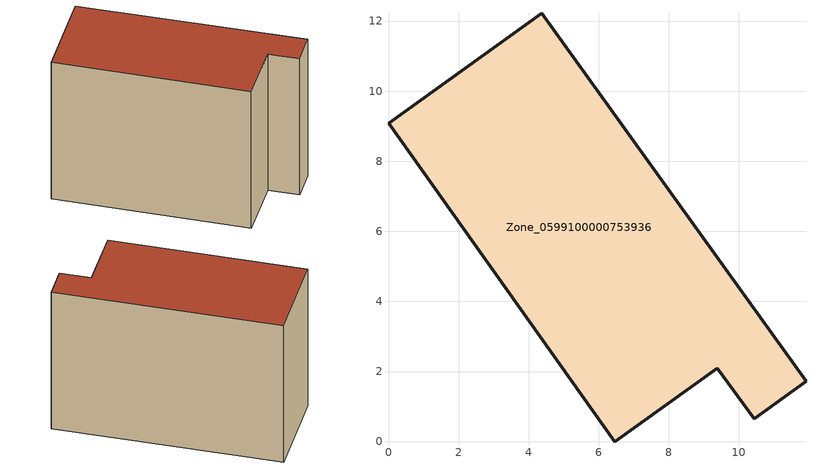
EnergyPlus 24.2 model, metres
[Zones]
Zone_0599100000753936
 floor ground (C_G): 9.38,2.09 6.45,0 0,9.08 4.38,12.22 11.91,1.72 10.43,0.65 z0
 wall outside (C_F): 4.38,12.22 0,9.08 6.45,0 9.38,2.09 10.43,0.65 11.91,1.72 4.38,12.22 z0:9.04
 roof outside (C_R): 10.43,0.65 11.91,1.72 4.38,12.22 0,9.08 6.45,0 9.38,2.09 z9.04
[BUILDING]
Pand.0599100000753936: North Axis=0; Terrain=City; Loads Convergence Tolerance Value=0.04; Temperature Convergence Tolerance Value=0.4; Solar Distribution=FullExterior; Maximum Number of Warmup Days=25; Minimum Number of Warmup Days=1
[Site:Location]
Rotterdam.The.Hague.AP_ZH_NLD Design_Conditions: Latitude=51.96; Longitude=4.45; Time Zone=1; Elevation=-4.5
[SITE:GROUNDTEMPERATURE:BUILDINGSURFACE]
18, 18, 18, 18, 18, 18, 18, 18, 18, 18, 18, 18
[MATERIAL] Thermal Absorptance=0.9; Solar Absorptance=0.7; Visible Absorptance=0.7
Name | Roughness | Thickness | Conductivity | Density | Specific Heat
G.TI.2006-2014 | MediumSmooth | 0.15 | 0.06 | 540 | 1210
F.TI.2006-2014 | Rough | 0.3 | 0.12 | 1920 | 840
R.TI.2006-2014 | MediumRough | 0.2 | 0.08 | 1500 | 1000
[CONSTRUCTION]
C_G: G.TI.2006-2014
C_F: F.TI.2006-2014
C_R: R.TI.2006-2014
[ZONE]
Zone_0599100000753936: Type=1; Multiplier=1; Ceiling Height=Autocalculate; Volume=Autocalculate; Floor Area=autocalculate; Part of Total Floor Area=Yes
[ZONEINFILTRATION:DESIGNFLOWRATE]
Infil_Zone_0599100000753936: Zone or ZoneList or Space or SpaceList=Zone_0599100000753936; Schedule=AlwaysOn; Design Flow Rate Calculation Method=Flow/Area; Flow Rate per Floor Area=0.0015; Constant Term Coefficient=1; Temperature Term Coefficient=0; Velocity Term Coefficient=0; Velocity Squared Term Coefficient=0
[HVACTEMPLATE:ZONE:IDEALLOADSAIRSYSTEM]
Zone_0599100000753936: Maximum Heating Supply Air Temperature=50; Minimum Cooling Supply Air Temperature=13; Maximum Heating Supply Air Humidity Ratio=0.0156; Minimum Cooling Supply Air Humidity Ratio=0.0077; Heating Limit=NoLimit; Cooling Limit=NoLimit; Dehumidification Control Type=ConstantSensibleHeatRatio; Cooling Sensible Heat Ratio=0.7; Dehumidification Setpoint=60; Humidification Control Type=None; Humidification Setpoint=30; Outdoor Air Method=None; Outdoor Air Flow Rate per Person=0.00944; Outdoor Air Flow Rate per Zone Floor Area=0; Outdoor Air Flow Rate per Zone=0; Demand Controlled Ventilation Type=None; Outdoor Air Economizer Type=NoEconomizer; Heat Recovery Type=None; Sensible Heat Recovery Effectiveness=0.7; Latent Heat Recovery Effectiveness=0.65
[ZONECONTROL:THERMOSTAT]
ThermostatControl_Zone_0599100000753936: Zone or ZoneList=Zone_0599100000753936; Control Type Schedule=DualSetpointControlType; Control 1=Thermostat_Zone_0599100000753936; Temperature Difference Between Cutout And Setpoint=0
[THERMOSTATSETPOINT:DUALSETPOINT]
Thermostat_Zone_0599100000753936: Heating Setpoint Temperature Schedule=HeatingSetpoint_Zone_0599100000753936; Cooling Setpoint Temperature Schedule=CoolingSetpoint_Zone_0599100000753936
[SCHEDULE:COMPACT]
HeatingSetpoint_Zone_0599100000753936: Through: 12/31, For: AllDays, Until: 24:00, 21
CoolingSetpoint_Zone_0599100000753936: Through: 12/31, For: AllDays, Until: 24:00, 24
DualSetpointControlType: Through: 12/31, For: AllDays, Until: 24:00, 4
AlwaysOn: Through: 12/31, For: AllDays, Until: 24:00, 1
